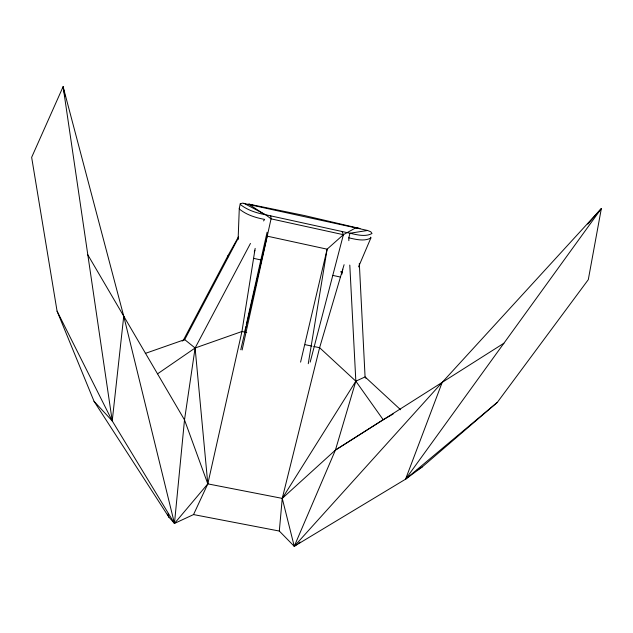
<?xml version="1.0" encoding="UTF-8"?>
<svg xmlns="http://www.w3.org/2000/svg" width="633" height="633" viewBox="0 0 633 633"><rect width="100%" height="100%" fill="white"/><g stroke="black" fill="none" stroke-linecap="round" stroke-linejoin="round"><path stroke-width="0.95" d="M238.103 239.543L239.29 208.304L240.263 203.763L242.55 203.138L367.567 230.467L370.796 231.789L372.006 233.498C365.502 237.138 356.909 234.772 349.954 233.237L265.662 214.761C256.84 213.099 247.63 210.322 240.548 204.625L240.263 203.763M400.61 409.757L365.075 376.928L355.841 381.185L282.255 498.385L294.25 546.311L442.198 382.372L601.35 208.51L588.294 279.659L497.348 402.335L422.171 466.98L405.563 479.197L294.25 546.311L279.311 531.047L282.255 498.385L319.61 347.707L344.099 264.697M255.162 248.373L241.948 331.502L207.806 483.873L174.463 523.436L112.231 420.905L123.744 316.176L63.102 86.689L31.65 157.34L57.073 311.143L94.048 401.322L168.782 516.971L174.463 523.436L193.54 514.574L279.311 531.047M308.271 363.714L327.119 249.18L343.395 234.693L355.699 227.864L359.995 228.545L304.386 215.536L248.674 204.071L253.2 205.337M341.931 274.113L342.762 269.239M227.437 258.399L228.062 255.503L238.562 236.702M242.115 350.017L271.051 218.852L270.766 215.885M244.995 330.481L245.865 326.628M246.292 324.705L267.086 232.256M240.777 349.748L267.15 236.141L327.119 249.18L300.58 362.131M348.854 240.69L348.815 237.826L349.954 233.237L367.567 230.467M310.178 362.123L343.395 234.693L342.073 231.512M297.201 544.214L294.25 546.311L335.411 450.095L355.841 381.185L349.796 265.077M254.268 252.021L254.862 250.257M497.348 402.335L405.563 479.197L442.198 382.372M358.539 266.904L370.867 237.961L370.701 237.122M193.54 514.574L207.806 483.873L195.106 348.008L250.462 243.42M183.238 340.451L228.062 255.503M238.412 237.826L184.709 339.604L182.193 341.06M263.565 220.933L264.626 219.406C255.803 217.76 246.593 214.951 239.567 209.183L239.29 208.304M405.563 479.197L601.35 208.51L587.78 224.122M370.867 237.961C364.41 241.711 355.762 239.369 348.815 237.826M393.14 414.029L383.171 419.726L335.411 450.095L282.255 498.385L207.806 483.873L184.504 419.908L87.821 254.838M298.681 543.169L300.161 542.117M157.585 373.81L195.106 348.008L241.948 331.502L246.743 332.507M335.411 450.095L503.9 343.236M417.123 470.09L422.171 466.98M145.281 353.42L184.709 339.604L195.106 348.008L184.504 419.908L174.463 523.436L123.744 316.176M305.225 344.708L311.934 346.109M313.857 346.512L319.61 347.707L355.841 381.185L383.171 419.726M253.572 258.351L261.294 260.013M332.729 275.387L340.451 277.048M340.522 271.818L342.429 272.23M343.395 234.693L271.051 218.852L265.623 214.737L243.895 203.288M249.283 204.475L264.713 214.658M94.048 401.322L112.231 420.905L63.102 86.689L64.985 96.374M366.206 378.51L365.075 376.928L359.315 263.352M57.073 311.143L112.231 420.905M168.782 516.971L167.903 514.146L168.782 516.971"/></g></svg>
